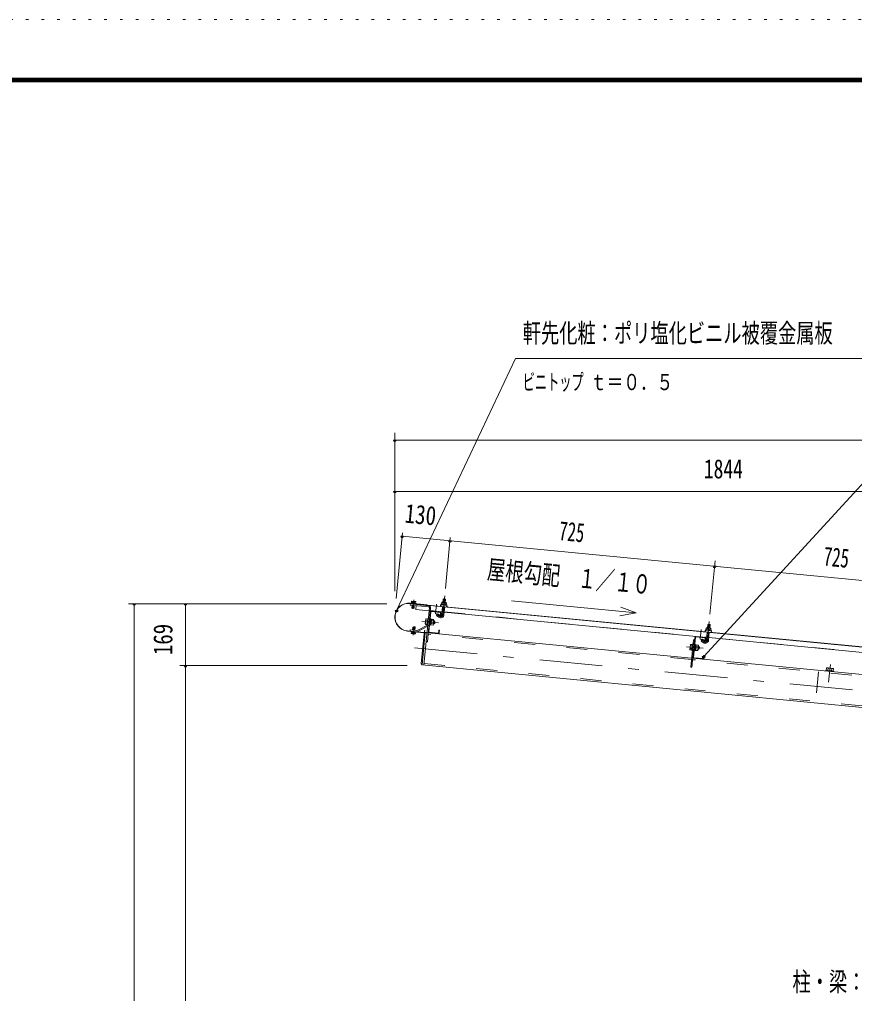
# Model space of a CAD drawing. Units: millimetres, scale not verified. Extents: x -31546 to 31551, y -14700 to 14700.
# Drawn here: x 10761 to 18733, y 5404 to 14700 of the extents above; entities that cross this region are included whole.
import ezdxf
from ezdxf.enums import TextEntityAlignment as Align

# ---------------------------------------------------------------- set-up
doc = ezdxf.new("R2010")
doc.units = ezdxf.units.MM
doc.header["$LTSCALE"] = 50
for name, pattern in [('USER2', [10, 4, -6]), ('USER3', [24, 12, -5, 2, -5]), ('USER4', [3, 0.5, -2.5])]:
    doc.linetypes.add(name, pattern=pattern)
for name, color, linetype, lineweight in [('0-6_2-02BOLD', 7, 'Continuous', 18), ('0-7_2-12HIDDEN', 3, 'USER2', 18), ('0-8_2-22CENTER', 3, 'USER3', 18), ('0-9_2-42THIN', 4, 'Continuous', 18), ('0-A_2-52DIM', 3, 'Continuous', 18), ('0-C_F-F1PAPER', 5, 'Continuous', 18), ('0-D_F-E_J_ADD', 5, 'USER4', 18)]:
    doc.layers.add(name, color=color, linetype=linetype, lineweight=lineweight)
doc.styles.add('ＭＳ ゴシック', font='')
doc.styles.get('ＭＳ ゴシック').set_extended_font_data('MS Gothic')

msp = doc.modelspace()

# ---------------------------------------------------------------- linework, layer by layer
at = {"layer": '0-6_2-02BOLD'}
for p, q in [((19984.2, 8598.56), (14491.15, 9127.48)), ((14511, 9125.56), (14510.52, 9120.5)), ((14512.1, 9132.83), (14513.27, 9145.01)), ((14531.43, 9118.49), (14531.91, 9123.55)), ((14532.22, 9130.92), (14533.39, 9143.09)), ((14543.44, 9142.14), (14542.29, 9129.96)), ((14548.84, 9116.81), (14549.34, 9121.87)), ((14549.16, 9120.14), (19984.03, 8596.82)), ((14801.2, 9117.31), (14802.91, 9135.15)), ((14827.8, 9165.51), (14806.9, 9167.53)), ((14825.54, 9132.98), (14823.82, 9115.13)), ((14527.97, 9082.1), (14507.06, 9084.09)), ((14675.31, 9086.36), (14622.5, 8537.81)), ((14675.3, 9086.35), (14659.83, 8925.66)), ((14669.16, 9022.43), (14680.3, 9021.36)), ((14688.16, 9044.52), (14670.18, 8857.77)), ((14795.15, 9045.47), (14683.66, 9056.2)), ((14776.49, 9041.63), (14694.27, 9049.55)), ((14787.11, 9034.98), (14784.82, 9011.29)), ((14800.01, 9095.98), (14792.6, 9019.12)), ((14817.29, 9056.39), (14796.39, 9058.41)), ((14813.51, 9017.1), (14820.91, 9093.97)), ((17320.96, 8802.25), (14816.05, 9043.45)), ((14655.47, 8938.64), (14638.74, 8940.25)), ((14641.25, 8966.4), (14657.98, 8964.79)), ((14683.93, 8942.07), (14691.57, 8948.36)), ((14692.24, 8955.33), (14684.6, 8949.04)), ((14710.53, 8933.34), (14690.31, 8935.29)), ((14692.83, 8961.43), (14713.04, 8959.49)), ((14719.84, 8931.58), (14722.51, 8959.44)), ((14465.62, 8862.35), (14623.09, 8847.2)), ((14623.27, 8848.93), (14465.79, 8864.1)), ((14513.21, 8852.13), (14512.05, 8839.96)), ((14532.17, 8838.04), (14533.33, 8850.22)), ((14656.54, 8920.71), (14558.43, 8868.13)), ((14563.72, 8858.25), (14658.23, 8908.91)), ((14663.53, 8847.16), (17178.21, 8605.03)), ((14675.22, 8851.66), (14757.44, 8843.75)), ((17318.42, 8775.9), (17325.82, 8852.77)), ((17327.01, 8874.1), (17328.73, 8891.95)), ((17346.73, 8850.75), (17339.33, 8773.89)), ((17351.36, 8889.77), (17349.63, 8871.92)), ((17194.98, 8779.21), (17206.12, 8778.14)), ((17196, 8614.56), (17213.98, 8801.3)), ((17220.09, 8806.34), (17302.31, 8798.41)), ((17343.11, 8813.17), (17322.21, 8815.19)), ((19846.78, 8559.04), (17341.87, 8800.24)), ((17181.28, 8695.43), (17164.55, 8697.04)), ((17183.8, 8721.58), (17167.07, 8723.19)), ((17179.69, 8678.89), (17185.26, 8678.35)), ((17207.56, 8676.2), (17201.98, 8676.74)), ((17214.76, 8677.98), (17207.79, 8678.65)), ((17217.39, 8705.15), (17209.74, 8698.85)), ((17218.05, 8712.12), (17210.41, 8705.82)), ((17216.12, 8692.07), (17236.34, 8690.13)), ((17238.86, 8716.28), (17218.64, 8718.22)), ((17219.9, 8731.3), (17240.13, 8729.35)), ((17248.33, 8716.23), (17241.37, 8716.9)), ((17189.35, 8603.95), (19704.02, 8361.82)), ((17283.25, 8600.54), (17201.04, 8608.45)), ((14605.08, 8539.49), (19929.14, 8026.85)), ((18481.39, 8508.01), (18479.34, 8486.77)), ((18513.54, 8483.48), (18515.58, 8504.72))]:
    msp.add_line(p, q, dxfattribs=at)
for points in [[(14491.32, 9129.22), (14654.02, 9113.55), (14653.85, 9111.81)], [(14670.09, 9105.14), (14493.11, 9122.18), (14492.03, 9111.03), (14669.01, 9093.99)], [(14543.44, 9142.14), (14540.57, 9144.18), (14506.42, 9147.44), (14503.21, 9145.98), (14502.05, 9133.79)], [(14835.13, 9114.05), (14836.85, 9131.89), (14833.99, 9133.93), (14794.8, 9137.71), (14791.59, 9136.25), (14789.87, 9118.41)], [(14803.94, 9136.83), (14806.9, 9167.53), (14808.81, 9169.1), (14826.22, 9167.43), (14827.8, 9165.51), (14824.85, 9134.81)], [(14509.46, 9109.35), (14507.06, 9084.09), (14510.22, 9080.28), (14524.16, 9078.95), (14527.97, 9082.1), (14530.37, 9107.34)], [(14672.36, 9055.7), (14544.15, 9068.04), (14547.77, 9105.66)], [(14686.45, 9085.29), (14655.15, 8760.06), (14644, 8761.14)], [(14778.13, 9012.52), (14755.91, 9028.37), (14743.72, 9011.27), (14765.94, 8995.42)], [(14784.82, 9011.29), (14779.25, 9011.83), (14781.53, 9035.52)], [(14659.24, 8977.87), (14642.51, 8979.48), (14639.68, 8975.51), (14635.45, 8931.62), (14637.47, 8927.18), (14654.21, 8925.57)], [(14659.44, 8921.57), (14653.87, 8922.11), (14659.58, 8981.33), (14665.15, 8980.8)], [(14676.17, 8919.96), (14681.74, 8919.42), (14687.45, 8978.64), (14681.87, 8979.18)], [(14687.21, 8976.21), (14694.18, 8975.53), (14688.95, 8921.19), (14681.98, 8921.86)], [(14689.05, 8922.21), (14709.27, 8920.26), (14712.1, 8924.23), (14716.33, 8968.13), (14714.31, 8972.56), (14694.08, 8974.51)], [(14715.55, 8960.11), (14722.51, 8959.44), (14727.25, 8953.72), (14725.56, 8936.29), (14719.84, 8931.58), (14712.87, 8932.25)], [(17332.72, 8924.31), (17334.63, 8925.89), (17352.04, 8924.22), (17353.62, 8922.31)], [(14554.45, 8867.33), (14490.26, 8873.51), (14489.18, 8862.35), (14553.38, 8856.18)], [(14543.39, 8849.26), (14542.22, 8837.08), (14539, 8835.61), (14504.87, 8838.87), (14501.99, 8840.92), (14503.15, 8853.1)], [(14535.54, 8869.15), (14538.37, 8898.96), (14517.47, 8900.95), (14514.62, 8871.16)], [(14517.47, 8900.95), (14521.28, 8904.1), (14535.22, 8902.77), (14538.37, 8898.96)], [(14652.38, 8848.23), (14634.97, 8849.91), (14605.08, 8539.49), (14595.63, 8550.95), (14623.51, 8840.47), (14634.97, 8849.91)], [(14628.83, 8851.92), (14630.33, 8867.6), (14628.59, 8867.76), (14627.08, 8852.08)], [(14763.55, 8848.78), (14765.83, 8872.47), (14771.41, 8871.94), (14769.13, 8848.25)], [(17360.95, 8870.83), (17362.67, 8888.68), (17359.8, 8890.72), (17320.61, 8894.5), (17317.41, 8893.04), (17315.7, 8875.19)], [(17329.76, 8893.61), (17332.72, 8924.31), (17353.62, 8922.31), (17350.66, 8891.6)], [(17208.4, 8801.83), (17180.96, 8516.85), (17169.81, 8517.93), (17194.97, 8779.22)], [(17303.95, 8769.31), (17281.73, 8785.15), (17269.53, 8768.06), (17291.76, 8752.21)], [(17307.35, 8792.31), (17305.06, 8768.62), (17310.64, 8768.08), (17312.92, 8791.76)], [(17185.06, 8734.65), (17168.32, 8736.27), (17165.5, 8732.3), (17161.27, 8688.4)], [(17161.27, 8688.4), (17163.29, 8683.97), (17180.02, 8682.35)], [(17179.69, 8678.89), (17185.39, 8738.12), (17190.97, 8737.58)], [(17207.56, 8676.2), (17213.27, 8735.43), (17207.69, 8735.97)], [(17213.03, 8732.99), (17220, 8732.32), (17214.76, 8677.98)], [(17240.13, 8729.35), (17242.14, 8724.91), (17237.91, 8681.02), (17235.08, 8677.05), (17214.87, 8679)], [(17238.69, 8689.04), (17245.65, 8688.37), (17248.33, 8716.23), (17253.06, 8710.5), (17251.38, 8693.08), (17245.65, 8688.37)], [(17294.94, 8605.03), (17297.22, 8628.72), (17291.64, 8629.25), (17289.37, 8605.57)], [(18532.35, 8474.63), (18533.02, 8481.6), (18459.86, 8488.65), (18459.19, 8481.68)], [(18462.24, 8488.42), (18464.29, 8509.66), (18470.04, 8512.28), (18527.53, 8506.74), (18532.68, 8503.07), (18530.64, 8481.83)]]:
    msp.add_lwpolyline(points, dxfattribs=at)
for points in [[(14500.39, 9133.95), (14499.85, 9128.38), (14543.41, 9124.22), (14543.95, 9129.8)], [(14839.84, 9107.96), (14784.1, 9113.34), (14784.64, 9118.91), (14840.38, 9113.53)], [(14545.57, 8854.68), (14545.05, 8849.1), (14501.49, 8853.26), (14502.02, 8858.83)], [(17310.45, 8875.69), (17366.2, 8870.32), (17365.66, 8864.75), (17309.91, 8870.12)]]:
    msp.add_lwpolyline(points, close=True, dxfattribs=at)
for centre, radius, start, end in [((14478.47, 8995.78), 134.05, 84.49997, 264.49997), ((14478.47, 8995.78), 132.3, 84.49997, 264.49997), ((14507.64, 9139.18), 8.11, 46.00594, 84.55217), ((14520.67, 9116.16), 29.79, 64.72084, 104.38129), ((14537.8, 9136.3), 8.11, 84.55217, 123.0836), ((14786.91, 9106.03), 7, 84.4998, 264.4998), ((14796.45, 9127.44), 10.06, 50.11574, 110.11574), ((14810.78, 9098.38), 37.62, 66.91203, 102.08795), ((14830.4, 9124.17), 10.06, 58.88425, 118.88425), ((14668.34, 9087.02), 7, 354.49998, 84.49997), ((14668.34, 9087.02), 18.2, 354.49998, 84.49997), ((14693.73, 9043.98), 11.2, 84.4973, 174.4973), ((14693.73, 9043.98), 5.6, 84.4973, 174.4973), ((14775.96, 9036.05), 5.6, 354.5092, 84.50122), ((14775.96, 9036.05), 11.2, 354.50143, 84.50122), ((14783.46, 9019.99), 9.19, 234.5, 354.5), ((14835.69, 9101.33), 7, 264.50061, 84.50061), ((14645.7, 8932.98), 10.07, 133.77223, 174.49905), ((14674, 8950.06), 36.61, 153.47365, 195.52446), ((14649.47, 8972.21), 10.07, 174.49905, 215.22588), ((14702.3, 8927.53), 10.07, 354.49905, 35.22588), ((14677.77, 8949.69), 36.61, 333.47365, 15.52446), ((14706.08, 8966.76), 10.07, 313.77223, 354.49905), ((14783.46, 9019.99), 30.18, 234.5, 354.5), ((14507.63, 8846.75), 8.11, 264.55217, 303.0836), ((14524.77, 8866.89), 29.79, 244.72084, 284.38129), ((14537.79, 8843.87), 8.11, 226.00594, 264.55217), ((14555.12, 8874.3), 18.2, 264.49997, 298.1879), ((14555.12, 8874.3), 7, 264.49997, 298.18448), ((14623.6, 8852.42), 5.25, 264.49997, 354.49997), ((14623.6, 8852.42), 3.5, 264.49997, 354.49997), ((14653.56, 8926.27), 6.3, 298.20261, 313.75566), ((14675.75, 8857.23), 11.2, 174.4973, 264.48845), ((14675.75, 8857.23), 5.6, 174.4973, 264.48845), ((14757.97, 8849.32), 11.2, 264.49953, 354.50208), ((14757.97, 8849.32), 5.6, 264.49953, 354.5092), ((17312.73, 8862.82), 7, 84.4998, 264.4998), ((17322.27, 8884.22), 10.06, 50.11574, 110.11574), ((17336.61, 8855.17), 37.62, 66.91203, 102.08795), ((17356.21, 8880.96), 10.06, 58.88425, 118.88425), ((17361.5, 8858.12), 7, 264.50061, 84.50061), ((17219.55, 8800.76), 11.2, 84.4973, 174.4973), ((17219.55, 8800.76), 5.6, 84.4973, 174.4973), ((17309.28, 8776.78), 30.18, 234.5, 354.5), ((17301.77, 8792.84), 5.6, 354.5092, 84.50122), ((17301.77, 8792.84), 11.2, 354.50143, 84.50122), ((17309.28, 8776.78), 9.19, 234.5, 354.5), ((17171.51, 8689.77), 10.07, 133.77223, 174.49905), ((17199.82, 8706.84), 36.61, 153.47365, 195.52446), ((17175.29, 8728.99), 10.07, 174.49905, 215.22588), ((17203.58, 8706.48), 36.61, 333.47365, 15.52446), ((17228.13, 8684.32), 10.07, 354.49905, 35.22588), ((17231.9, 8723.55), 10.07, 313.77223, 354.49905), ((17201.57, 8614.02), 11.2, 174.4973, 264.48845), ((17201.57, 8614.02), 5.6, 174.4973, 264.48845), ((17283.79, 8606.11), 11.2, 264.49953, 354.50208), ((17283.79, 8606.11), 5.6, 264.49953, 354.5092), ((18471.87, 8498.8), 13.24, 44.06885, 84.5), ((18494.17, 8461.5), 48.23, 63.6357, 105.3643), ((18523.16, 8493.86), 13.24, 84.5, 124.92831)]:
    msp.add_arc(centre, radius, start, end, dxfattribs=at)
at = {"layer": '0-7_2-12HIDDEN'}
for p, q in [((14544.32, 9069.78), (14672.52, 9057.44)), ((14683.82, 9057.93), (14795.31, 9047.2)), ((14816.22, 9045.19), (17321.12, 8803.99)), ((17176.79, 8590.39), (14662.12, 8832.53)), ((17342.03, 8801.98), (19846.94, 8560.79)), ((19702.6, 8347.18), (17187.94, 8589.32)), ((14623.91, 8552.44), (19930.55, 8041.48)), ((18389.88, 8473.58), (18362.8, 8192.43))]:
    msp.add_line(p, q, dxfattribs=at)
at = {"layer": '0-8_2-22CENTER'}
for p, q in [((14516.77, 9075.79), (14524.92, 9160.43)), ((14733.7, 9028.17), (14742.62, 9120.84)), ((14820.43, 9198.43), (14803.06, 9018.11)), ((14772.04, 9003.97), (14738.55, 9027.84)), ((14761.24, 8941.64), (14602.73, 8956.92)), ((17346.24, 8955.22), (17328.87, 8774.89)), ((14528.67, 8907.27), (14520.52, 8822.63)), ((17259.52, 8784.95), (17268.44, 8877.63)), ((17297.85, 8760.76), (17264.37, 8784.63)), ((14532.92, 8703.08), (19944.09, 8182.06)), ((17287.06, 8698.43), (17128.54, 8713.71)), ((18502.14, 8544.35), (18485.7, 8373.64))]:
    msp.add_line(p, q, dxfattribs=at)
for centre in [(14783.46, 9019.99), (17309.28, 8776.78)]:
    msp.add_arc(centre, 19.69, 234.5, 354.5, dxfattribs=at)
at = {"layer": '0-9_2-42THIN'}
for p, q in [((14513.8, 9125.3), (14513.32, 9120.23)), ((14528.65, 9118.76), (14529.14, 9123.82)), ((14808.81, 9169.1), (14805.68, 9136.66)), ((14823.11, 9134.98), (14826.23, 9167.43)), ((14512.26, 9109.08), (14509.59, 9081.04)), ((14524.91, 9079.58), (14527.58, 9107.61)), ((14795.76, 9051.9), (14798.13, 9058.23)), ((14798.13, 9058.23), (14801.75, 9095.81)), ((14713.2, 8935.74), (14723.66, 8934.73)), ((14725.67, 8955.63), (14715.21, 8956.64)), ((17334.63, 8925.89), (17331.5, 8893.45)), ((14517.42, 8870.9), (14520.52, 8903.48)), ((14535.85, 8902.01), (14532.74, 8869.42)), ((17348.92, 8891.76), (17352.04, 8924.21)), ((17239.02, 8692.52), (17249.47, 8691.51)), ((17251.48, 8712.41), (17241.03, 8713.42))]:
    msp.add_line(p, q, dxfattribs=at)
for points in [[(14819.17, 9094.14), (14815.55, 9056.56), (14816.67, 9049.88)], [(17321.58, 8808.69), (17323.95, 8815.02), (17327.57, 8852.59)], [(17344.98, 8850.92), (17341.37, 8813.35), (17342.48, 8806.68)]]:
    msp.add_lwpolyline(points, dxfattribs=at)
at = {"layer": '0-A_2-52DIM'}
for p, q in [((17293.09, 8618.92), (19906.01, 11465.9)), ((14344.52, 9245.24), (14344.52, 10755.45)), ((14358.52, 10685.45), (14330.52, 10685.45)), ((14344.52, 10685.45), (28407.5, 10685.45)), ((14358.52, 10195.45), (14330.52, 10195.45)), ((28407.5, 10195.45), (14344.52, 10195.45)), ((14417.84, 9801.26), (14357.33, 9172.78)), ((14428.63, 9767.92), (14400.63, 9767.92)), ((19922.65, 9237.56), (14414.63, 9767.92)), ((14874.23, 9757.32), (14827.13, 9268.11)), ((14885.02, 9723.97), (14857.02, 9723.97)), ((17352.94, 9024.9), (17401.87, 9533.02)), ((17410.84, 9480.76), (17382.84, 9480.76)), ((11803.52, 9124.4), (14267.64, 9124.4)), ((11870.02, 9124.4), (11842.02, 9124.4)), ((11856.02, 1532.9), (11856.02, 9124.4)), ((12360.02, 9124.4), (12332.02, 9124.4)), ((12346.02, 1532.9), (12346.02, 9124.4)), ((14375.25, 9058.64), (14347.25, 9058.64)), ((16501.04, 9091.05), (16648.56, 9035.89)), ((17307.09, 8618.92), (17279.09, 8618.92)), ((12293.52, 8532.9), (14463.37, 8532.9)), ((12360.02, 8532.9), (12332.02, 8532.9))]:
    msp.add_line(p, q, dxfattribs=at)
for points in [[(14361.25, 9058.64), (15496.01, 11465.9), (19136.01, 11465.9)], [(15459.15, 9150.42), (16648.56, 9035.89), (16493.22, 9009.89)]]:
    msp.add_lwpolyline(points, dxfattribs=at)
for centre in [(14344.52, 10685.45), (14344.52, 10195.45), (14414.63, 9767.92), (14871.02, 9723.97), (17396.84, 9480.76), (11856.02, 9124.4), (12346.02, 9124.4), (14361.25, 9058.64), (17293.09, 8618.92), (12346.02, 8532.9)]:
    msp.add_arc(centre, 14, 180, 0, dxfattribs=at)
at = {"layer": '0-C_F-F1PAPER'}
for points in [[(30851.13, -14000), (30851.13, 14140), (-9328.87, 14140), (-9328.87, -14000)], [(30847.63, -13996.5), (30847.63, 14136.5), (-9325.37, 14136.5), (-9325.37, -13996.5)], [(30844.13, -13993), (-9321.87, -13993), (-9321.87, 14133), (30844.13, 14133)], [(30840.63, -13989.5), (30840.63, 14129.5), (-9318.37, 14129.5), (-9318.37, -13989.5)], [(30837.13, -13986), (-9314.87, -13986), (-9314.87, 14126), (30837.13, 14126)], [(30833.63, -13982.5), (30833.63, 14122.5), (-9311.37, 14122.5), (-9311.37, -13982.5)], [(30830.13, -13979), (-9307.87, -13979), (-9307.87, 14119), (30830.13, 14119)], [(30826.63, -13975.5), (30826.63, 14115.5), (-9304.37, 14115.5), (-9304.37, -13975.5)], [(30823.13, -13972), (30823.13, 14112), (-9300.87, 14112), (-9300.87, -13972)], [(30819.63, -13968.5), (30819.63, 14108.5), (-9297.37, 14108.5), (-9297.37, -13968.5)], [(30816.13, -13965), (-9293.87, -13965), (-9293.87, 14105), (30816.13, 14105)]]:
    msp.add_lwpolyline(points, close=True, dxfattribs=at)
at = {"layer": '0-D_F-E_J_ADD'}
msp.add_lwpolyline([(31551.13, -14700), (-10028.87, -14700), (-10028.87, 14700), (31551.13, 14700)], close=True, dxfattribs=at)

# ---------------------------------------------------------------- texts
at = {"layer": '0-A_2-52DIM', "color": 7, "style": 'ＭＳ ゴシック'}
for s, height, width, p in [('軒先化粧：ポリ塩化ビニル被覆金属板', 182.3, 0.7, (15566.01, 11560.78)), ('ビニトップ ', 155, 0.55, (15566.02, 11115.9)), ('ｔ＝０．５', 155, 0.75, (16209, 11115.9)), ('1844', 182.3, 0.75, (17294.94, 10265.45)), ('柱・梁：丸パイプ', 182.3, 0.7, (18141.12, 5370.36))]:
    msp.add_text(s, height=height, dxfattribs=dict(at, width=width)).set_placement(p, align=Align.BOTTOM_LEFT)
for s, rotation, width, p in [('130', 354.5, 0.8, (14428.14, 9844.34)), ('725', 354.5, 0.65, (15899.8, 9677.65)), ('725', 354.501, 0.65, (18425.61, 9434.44)), ('屋根勾配\u3000１／１０', 354.5, 0.7, (15214.81, 9309.87)), ('169', 90, 0.8, (12276.02, 8633.95))]:
    msp.add_text(s, height=182.3, rotation=rotation, dxfattribs=dict(at, width=width)).set_placement(p, align=Align.BOTTOM_LEFT)

doc.saveas('drawing.dxf')
